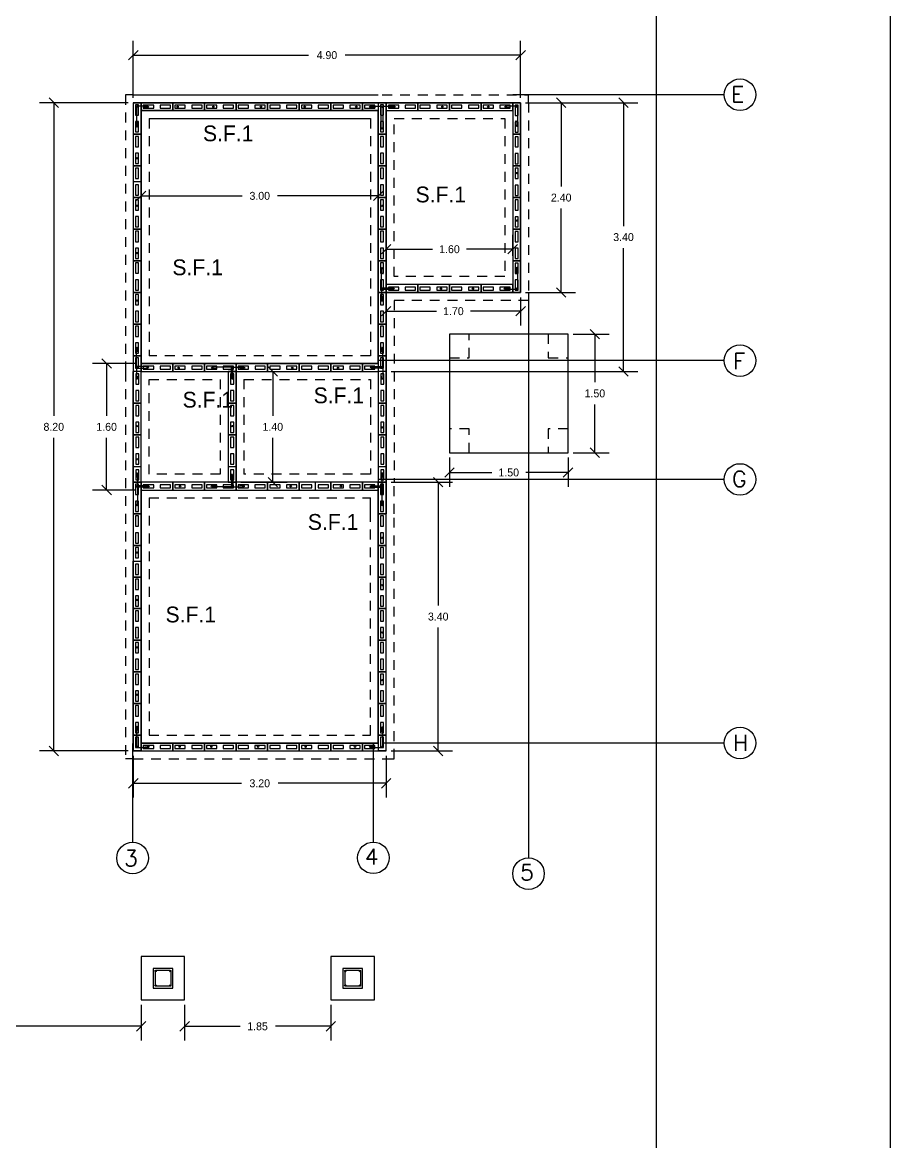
# Model space of a CAD drawing. Extents: x -52 to 126, y -84 to 6.
# Drawn here: x -40.98 to -30, y -34.92 to -20.76 of the extents above; entities that cross this region are included whole.
import ezdxf
from ezdxf.enums import TextEntityAlignment as Align

# ---------------------------------------------------------------- set-up
doc = ezdxf.new("R2010")
doc.units = 0
doc.header["$MEASUREMENT"] = 0
doc.linetypes.add('HIDDEN2', pattern=[0.1875, 0.125, -0.0625])
doc.layers.get('0').update_dxf_attribs({"linetype": 'CONTINUOUS'})
doc.layers.get('DEFPOINTS').update_dxf_attribs({"linetype": 'CONTINUOUS'})
for name, color, linetype in [('DIMENSIONES', 2, 'CONTINUOUS'), ('FLECHAS', 8, 'CONTINUOUS'), ('LADRILLO', 8, 'CONTINUOUS'), ('MARCO', 1, 'CONTINUOUS'), ('PAREDES', 7, 'CONTINUOUS'), ('REFUERZO', 3, 'CONTINUOUS'), ('TERRENO', 3, 'CONTINUOUS'), ('TEXTOS', 3, 'CONTINUOUS')]:
    doc.layers.add(name, color=color, linetype=linetype)
doc.styles.add('CITYBLUEPRINT', font='CIBT____.PFB', dxfattribs={"height": 0.2})
doc.styles.add('ROMANS', font='romans', dxfattribs={"height": 0.2})
doc.dimstyles.get("Standard").update_dxf_attribs({"dimtxt": 0.18, "dimasz": 0.18, "dimexe": 0.18, "dimexo": 0.0625, "dimgap": 0.09, "dimtad": 0, "dimtih": 1, "dimtoh": 1, "dimzin": 0, "dimtxsty": 'CITYBLUEPRINT', "dimcen": 0.09, "dimazin": 3, "dimtfac": 1, "dimtofl": 0, "dimtmove": 0, "dimatfit": 3, "dimtolj": 1, "dimtzin": 0})

# ---------------------------------------------------------------- blocks, each defined once
blk = doc.blocks.new('*D75')
at = {"color": 0, "linetype": 'BYBLOCK'}
for p, q in [((-39.642, -21.777), (-40.765, -21.777)), ((-40.525, -21.837), (-40.645, -21.717)), ((-40.585, -21.777), (-40.585, -25.737)), ((-40.585, -29.977), (-40.585, -26.017)), ((-39.642, -29.977), (-40.765, -29.977)), ((-40.525, -30.037), (-40.645, -29.917))]:
    blk.add_line(p, q, dxfattribs=at)
at = {"layer": 'DEFPOINTS', "color": 0, "linetype": 'BYBLOCK'}
for p in [(-39.579, -21.777), (-40.585, -29.977), (-39.579, -29.977)]:
    blk.add_point(p, dxfattribs=at)
at = {"color": 0, "linetype": 'BYBLOCK'}
blk.add_text('8.20', height=0.1, dxfattribs=at).set_placement((-40.585, -25.877), align=Align.MIDDLE_CENTER)
blk = doc.blocks.new('*D77')
at = {"color": 0, "linetype": 'BYBLOCK'}
for p, q in [((-39.579, -30.039), (-39.579, -30.566)), ((-36.379, -30.039), (-36.379, -30.566)), ((-39.639, -30.446), (-39.519, -30.326)), ((-39.579, -30.386), (-38.211, -30.386)), ((-36.379, -30.386), (-37.747, -30.386)), ((-36.439, -30.446), (-36.319, -30.326))]:
    blk.add_line(p, q, dxfattribs=at)
at = {"layer": 'DEFPOINTS', "color": 0, "linetype": 'BYBLOCK'}
for p in [(-39.579, -29.977), (-36.379, -29.977), (-36.379, -30.386)]:
    blk.add_point(p, dxfattribs=at)
at = {"color": 0, "linetype": 'BYBLOCK'}
blk.add_text('3.20', height=0.1, dxfattribs=at).set_placement((-37.979, -30.386), align=Align.MIDDLE_CENTER)
blk = doc.blocks.new('*D78')
at = {"color": 0, "linetype": 'BYBLOCK'}
for p, q in [((-36.317, -26.577), (-35.541, -26.577)), ((-35.661, -26.637), (-35.781, -26.517)), ((-35.721, -26.577), (-35.721, -28.137)), ((-35.721, -29.977), (-35.721, -28.417)), ((-36.317, -29.977), (-35.541, -29.977)), ((-35.661, -30.037), (-35.781, -29.917))]:
    blk.add_line(p, q, dxfattribs=at)
at = {"layer": 'DEFPOINTS', "color": 0, "linetype": 'BYBLOCK'}
for p in [(-36.379, -26.577), (-36.379, -29.977), (-35.721, -29.977)]:
    blk.add_point(p, dxfattribs=at)
at = {"color": 0, "linetype": 'BYBLOCK'}
blk.add_text('3.40', height=0.1, dxfattribs=at).set_placement((-35.721, -28.277), align=Align.MIDDLE_CENTER)
blk = doc.blocks.new('*D79')
at = {"color": 0, "linetype": 'BYBLOCK'}
for p, q in [((-34.617, -21.777), (-33.197, -21.777)), ((-33.317, -21.837), (-33.437, -21.717)), ((-33.377, -21.777), (-33.377, -23.337)), ((-33.377, -25.177), (-33.377, -23.617)), ((-36.317, -25.177), (-33.197, -25.177)), ((-33.317, -25.237), (-33.437, -25.117))]:
    blk.add_line(p, q, dxfattribs=at)
at = {"layer": 'DEFPOINTS', "color": 0, "linetype": 'BYBLOCK'}
for p in [(-34.679, -21.777), (-33.377, -21.777), (-36.379, -25.177)]:
    blk.add_point(p, dxfattribs=at)
at = {"color": 0, "linetype": 'BYBLOCK'}
blk.add_text('3.40', height=0.1, dxfattribs=at).set_placement((-33.377, -23.477), align=Align.MIDDLE_CENTER)
blk = doc.blocks.new('*D80')
at = {"color": 0, "linetype": 'BYBLOCK'}
for p, q in [((-34.617, -21.777), (-33.985, -21.777)), ((-34.105, -21.837), (-34.225, -21.717)), ((-34.165, -21.777), (-34.165, -22.837)), ((-34.165, -24.177), (-34.165, -23.117)), ((-34.617, -24.177), (-33.985, -24.177)), ((-34.105, -24.237), (-34.225, -24.117))]:
    blk.add_line(p, q, dxfattribs=at)
at = {"layer": 'DEFPOINTS', "color": 0, "linetype": 'BYBLOCK'}
for p in [(-34.679, -21.777), (-34.679, -24.177), (-34.165, -24.177)]:
    blk.add_point(p, dxfattribs=at)
at = {"color": 0, "linetype": 'BYBLOCK'}
blk.add_text('2.40', height=0.1, dxfattribs=at).set_placement((-34.165, -22.977), align=Align.MIDDLE_CENTER)
blk = doc.blocks.new('*D81')
at = {"color": 0, "linetype": 'BYBLOCK'}
for p, q in [((-36.379, -24.239), (-36.379, -24.594)), ((-34.679, -24.239), (-34.679, -24.594)), ((-36.439, -24.474), (-36.319, -24.354)), ((-36.379, -24.414), (-35.744, -24.414)), ((-34.679, -24.414), (-35.314, -24.414)), ((-34.739, -24.474), (-34.619, -24.354))]:
    blk.add_line(p, q, dxfattribs=at)
at = {"layer": 'DEFPOINTS', "color": 0, "linetype": 'BYBLOCK'}
for p in [(-36.379, -24.177), (-34.679, -24.177), (-34.679, -24.414)]:
    blk.add_point(p, dxfattribs=at)
at = {"color": 0, "linetype": 'BYBLOCK'}
blk.add_text('1.70', height=0.1, dxfattribs=at).set_placement((-35.529, -24.414), align=Align.MIDDLE_CENTER)
blk = doc.blocks.new('*D82')
at = {"color": 0, "linetype": 'BYBLOCK'}
for p, q in [((-36.379, -23.714), (-36.379, -23.45)), ((-34.779, -23.714), (-34.779, -23.45)), ((-36.439, -23.69), (-36.319, -23.57)), ((-36.379, -23.63), (-35.794, -23.63)), ((-34.779, -23.63), (-35.364, -23.63)), ((-34.839, -23.69), (-34.719, -23.57))]:
    blk.add_line(p, q, dxfattribs=at)
at = {"layer": 'DEFPOINTS', "color": 0, "linetype": 'BYBLOCK'}
for p in [(-34.779, -23.63), (-36.379, -23.777), (-34.779, -23.777)]:
    blk.add_point(p, dxfattribs=at)
at = {"color": 0, "linetype": 'BYBLOCK'}
blk.add_text('1.60', height=0.1, dxfattribs=at).set_placement((-35.579, -23.63), align=Align.MIDDLE_CENTER)
blk = doc.blocks.new('*D83')
at = {"color": 0, "linetype": 'BYBLOCK'}
for p, q in [((-39.479, -22.639), (-39.479, -23.135)), ((-36.479, -22.639), (-36.479, -23.135)), ((-39.539, -23.015), (-39.419, -22.895)), ((-36.539, -23.015), (-36.419, -22.895)), ((-39.479, -22.955), (-38.202, -22.955)), ((-36.479, -22.955), (-37.756, -22.955))]:
    blk.add_line(p, q, dxfattribs=at)
at = {"layer": 'DEFPOINTS', "color": 0, "linetype": 'BYBLOCK'}
for p in [(-39.479, -22.577), (-36.479, -22.577), (-39.479, -22.955)]:
    blk.add_point(p, dxfattribs=at)
at = {"color": 0, "linetype": 'BYBLOCK'}
blk.add_text('3.00', height=0.1, dxfattribs=at).set_placement((-37.979, -22.955), align=Align.MIDDLE_CENTER)
blk = doc.blocks.new('*D84')
at = {"color": 0, "linetype": 'BYBLOCK'}
for p, q in [((-38.217, -25.177), (-37.634, -25.177)), ((-37.754, -25.237), (-37.874, -25.117)), ((-37.814, -25.177), (-37.814, -25.737)), ((-37.814, -26.577), (-37.814, -26.017)), ((-38.217, -26.577), (-37.634, -26.577)), ((-37.754, -26.637), (-37.874, -26.517))]:
    blk.add_line(p, q, dxfattribs=at)
at = {"layer": 'DEFPOINTS', "color": 0, "linetype": 'BYBLOCK'}
for p in [(-38.279, -25.177), (-38.279, -26.577), (-37.814, -26.577)]:
    blk.add_point(p, dxfattribs=at)
at = {"color": 0, "linetype": 'BYBLOCK'}
blk.add_text('1.40', height=0.1, dxfattribs=at).set_placement((-37.814, -25.877), align=Align.MIDDLE_CENTER)
blk = doc.blocks.new('*D85')
at = {"color": 0, "linetype": 'BYBLOCK'}
for p, q in [((-39.579, -21.714), (-39.579, -20.995)), ((-34.679, -21.714), (-34.679, -20.995)), ((-39.639, -21.235), (-39.519, -21.115)), ((-39.579, -21.175), (-37.361, -21.175)), ((-34.679, -21.175), (-36.897, -21.175)), ((-34.739, -21.235), (-34.619, -21.115))]:
    blk.add_line(p, q, dxfattribs=at)
at = {"layer": 'DEFPOINTS', "color": 0, "linetype": 'BYBLOCK'}
for p in [(-34.679, -21.175), (-39.579, -21.777), (-34.679, -21.777)]:
    blk.add_point(p, dxfattribs=at)
at = {"color": 0, "linetype": 'BYBLOCK'}
blk.add_text('4.90', height=0.1, dxfattribs=at).set_placement((-37.129, -21.175), align=Align.MIDDLE_CENTER)
blk = doc.blocks.new('*D86')
at = {"color": 0, "linetype": 'BYBLOCK'}
for p, q in [((-35.579, -26.266), (-35.579, -26.634)), ((-34.079, -26.266), (-34.079, -26.634)), ((-35.639, -26.514), (-35.519, -26.394)), ((-35.579, -26.454), (-35.044, -26.454)), ((-34.079, -26.454), (-34.614, -26.454)), ((-34.139, -26.514), (-34.019, -26.394))]:
    blk.add_line(p, q, dxfattribs=at)
at = {"layer": 'DEFPOINTS', "color": 0, "linetype": 'BYBLOCK'}
for p in [(-35.579, -26.204), (-34.079, -26.204), (-34.079, -26.454)]:
    blk.add_point(p, dxfattribs=at)
at = {"color": 0, "linetype": 'BYBLOCK'}
blk.add_text('1.50', height=0.1, dxfattribs=at).set_placement((-34.829, -26.454), align=Align.MIDDLE_CENTER)
blk = doc.blocks.new('*D87')
at = {"color": 0, "linetype": 'BYBLOCK'}
for p, q in [((-34.016, -24.704), (-33.559, -24.704)), ((-33.679, -24.764), (-33.799, -24.644)), ((-33.739, -24.704), (-33.739, -25.314)), ((-33.739, -26.204), (-33.739, -25.594)), ((-33.679, -26.264), (-33.799, -26.144)), ((-34.016, -26.204), (-33.559, -26.204))]:
    blk.add_line(p, q, dxfattribs=at)
at = {"layer": 'DEFPOINTS', "color": 0, "linetype": 'BYBLOCK'}
for p in [(-34.079, -24.704), (-34.079, -26.204), (-33.739, -26.204)]:
    blk.add_point(p, dxfattribs=at)
at = {"color": 0, "linetype": 'BYBLOCK'}
blk.add_text('1.50', height=0.1, dxfattribs=at).set_placement((-33.739, -25.454), align=Align.MIDDLE_CENTER)
blk = doc.blocks.new('*D88')
at = {"color": 0, "linetype": 'BYBLOCK'}
for p, q in [((-39.856, -25.137), (-39.976, -25.017)), ((-39.542, -25.077), (-40.096, -25.077)), ((-39.916, -25.077), (-39.916, -25.737)), ((-39.916, -26.677), (-39.916, -26.017)), ((-39.542, -26.677), (-40.096, -26.677)), ((-39.856, -26.737), (-39.976, -26.617))]:
    blk.add_line(p, q, dxfattribs=at)
at = {"layer": 'DEFPOINTS', "color": 0, "linetype": 'BYBLOCK'}
for p in [(-39.479, -25.077), (-39.916, -26.677), (-39.479, -26.677)]:
    blk.add_point(p, dxfattribs=at)
at = {"color": 0, "linetype": 'BYBLOCK'}
blk.add_text('1.60', height=0.1, dxfattribs=at).set_placement((-39.916, -25.877), align=Align.MIDDLE_CENTER)
blk = doc.blocks.new('*D190')
at = {"color": 0, "linetype": 'BYBLOCK'}
for p, q in [((-43.179, -33.189), (-43.179, -33.64)), ((-39.479, -33.189), (-39.479, -33.64)), ((-43.239, -33.52), (-43.119, -33.4)), ((-39.539, -33.52), (-39.419, -33.4)), ((-43.179, -33.46), (-41.561, -33.46)), ((-39.479, -33.46), (-41.097, -33.46))]:
    blk.add_line(p, q, dxfattribs=at)
at = {"layer": 'DEFPOINTS', "color": 0, "linetype": 'BYBLOCK'}
for p in [(-43.179, -33.127), (-39.479, -33.127), (-39.479, -33.46)]:
    blk.add_point(p, dxfattribs=at)
at = {"color": 0, "linetype": 'BYBLOCK'}
blk.add_text('3.70', height=0.1, dxfattribs=at).set_placement((-41.471, -33.51))
blk = doc.blocks.new('*D191')
at = {"color": 0, "linetype": 'BYBLOCK'}
for p, q in [((-38.929, -33.189), (-38.929, -33.64)), ((-37.079, -33.189), (-37.079, -33.64)), ((-38.989, -33.52), (-38.869, -33.4)), ((-37.139, -33.52), (-37.019, -33.4)), ((-38.929, -33.46), (-38.227, -33.46)), ((-37.079, -33.46), (-37.781, -33.46))]:
    blk.add_line(p, q, dxfattribs=at)
at = {"layer": 'DEFPOINTS', "color": 0, "linetype": 'BYBLOCK'}
for p in [(-38.929, -33.127), (-37.079, -33.127), (-37.079, -33.46)]:
    blk.add_point(p, dxfattribs=at)
at = {"color": 0, "linetype": 'BYBLOCK'}
blk.add_text('1.85', height=0.1, dxfattribs=at).set_placement((-38.137, -33.51))

msp = doc.modelspace()

# ---------------------------------------------------------------- linework, layer by layer
at = {"layer": 'FLECHAS'}
for p, q in [((-32.103, -21.677), (-34.777, -21.677)), ((-34.579, -24.277), (-34.579, -30.077)), ((-32.103, -25.039), (-36.479, -25.039)), ((-32.103, -26.543), (-36.479, -26.543)), ((-32.103, -29.877), (-36.423, -29.877))]:
    msp.add_line(p, q, dxfattribs=at)
for points in [[(-39.588, -29.884), (-39.588, -31.132)], [(-36.543, -29.877), (-36.543, -30.841), (-36.543, -31.129)], [(-34.579, -30.077), (-34.579, -31.041), (-34.579, -31.329)]]:
    msp.add_lwpolyline(points, dxfattribs=at)
at = {"layer": 'LADRILLO'}
for p, q in [((-39.579, -21.777), (-36.379, -21.777)), ((-39.579, -21.777), (-39.579, -21.877)), ((-39.579, -21.777), (-39.579, -21.777)), ((-36.479, -21.777), (-36.479, -21.877)), ((-36.479, -21.777), (-36.479, -21.877)), ((-35.579, -21.777), (-36.379, -21.777)), ((-35.579, -21.777), (-35.579, -21.877)), ((-34.679, -21.777), (-34.779, -21.777)), ((-34.779, -21.877), (-34.779, -21.777)), ((-34.679, -21.877), (-34.679, -21.777)), ((-36.479, -21.877), (-39.479, -21.877)), ((-39.479, -21.877), (-39.479, -21.877)), ((-39.479, -21.877), (-39.479, -21.877)), ((-36.479, -25.077), (-36.479, -21.877)), ((-36.379, -21.877), (-35.579, -21.877)), ((-36.379, -21.877), (-36.379, -24.077)), ((-34.779, -21.877), (-34.779, -24.077)), ((-34.679, -21.877), (-34.679, -24.177)), ((-39.579, -22.777), (-39.579, -25.177)), ((-39.479, -22.777), (-39.579, -22.777)), ((-39.479, -22.777), (-39.479, -25.077)), ((-34.779, -24.077), (-36.379, -24.077)), ((-36.379, -24.177), (-36.379, -25.177)), ((-34.779, -24.177), (-36.379, -24.177)), ((-34.779, -24.177), (-34.679, -24.177)), ((-39.479, -25.177), (-39.579, -25.177)), ((-39.579, -25.977), (-39.579, -25.177)), ((-39.479, -25.077), (-36.479, -25.077)), ((-39.479, -25.177), (-38.379, -25.177)), ((-39.479, -26.577), (-39.479, -25.177)), ((-38.379, -25.177), (-38.379, -26.577)), ((-38.279, -25.177), (-36.479, -25.177)), ((-38.279, -26.577), (-38.279, -25.177)), ((-36.479, -25.077), (-36.479, -25.177)), ((-36.479, -25.077), (-36.479, -25.177)), ((-36.379, -25.177), (-36.479, -25.177)), ((-36.379, -25.177), (-36.479, -25.177)), ((-36.479, -25.177), (-36.479, -26.577)), ((-36.379, -26.377), (-36.379, -25.177)), ((-39.579, -26.377), (-39.579, -25.977)), ((-39.579, -26.377), (-39.479, -26.377)), ((-39.579, -26.677), (-39.579, -26.377)), ((-38.375, -26.377), (-38.275, -26.377)), ((-36.479, -26.377), (-36.379, -26.377)), ((-36.379, -29.977), (-36.379, -26.377)), ((-39.579, -26.577), (-39.579, -26.577)), ((-39.479, -26.577), (-39.479, -26.677)), ((-38.679, -26.577), (-38.679, -26.677)), ((-38.579, -26.577), (-38.679, -26.577)), ((-38.379, -26.577), (-38.579, -26.577)), ((-37.279, -26.577), (-38.279, -26.577)), ((-37.279, -26.577), (-37.279, -26.677)), ((-36.479, -26.577), (-36.479, -26.677)), ((-36.479, -26.677), (-36.479, -26.577)), ((-39.479, -26.677), (-39.479, -26.677)), ((-39.479, -26.677), (-39.479, -26.677)), ((-38.679, -26.677), (-37.279, -26.677)), ((-36.479, -29.877), (-36.479, -26.677)), ((-36.479, -26.677), (-36.479, -26.677)), ((-39.579, -29.977), (-39.579, -27.577)), ((-39.579, -27.577), (-39.479, -27.577)), ((-39.479, -27.577), (-39.479, -29.877)), ((-39.479, -29.977), (-39.579, -29.977)), ((-39.579, -29.977), (-36.379, -29.977)), ((-39.479, -29.877), (-36.479, -29.877)), ((-36.379, -29.977), (-36.479, -29.977)), ((-36.379, -29.977), (-36.479, -29.977))]:
    msp.add_line(p, q, dxfattribs=at)
for points in [[(-39.579, -22.177), (-39.479, -22.177), (-39.479, -21.777), (-39.579, -21.777)], [(-39.079, -21.877), (-39.079, -21.777), (-39.479, -21.777), (-39.479, -21.877)], [(-38.679, -21.877), (-38.679, -21.777), (-39.079, -21.777), (-39.079, -21.877)], [(-38.279, -21.877), (-38.279, -21.777), (-38.679, -21.777), (-38.679, -21.877)], [(-37.879, -21.877), (-37.879, -21.777), (-38.279, -21.777), (-38.279, -21.877)], [(-37.479, -21.877), (-37.479, -21.777), (-37.879, -21.777), (-37.879, -21.877)], [(-37.079, -21.877), (-37.079, -21.777), (-37.479, -21.777), (-37.479, -21.877)], [(-36.679, -21.877), (-36.679, -21.777), (-37.079, -21.777), (-37.079, -21.877)], [(-36.479, -22.177), (-36.379, -22.177), (-36.379, -21.777), (-36.479, -21.777)], [(-35.979, -21.877), (-35.979, -21.777), (-36.379, -21.777), (-36.379, -21.877)], [(-35.579, -21.877), (-35.579, -21.777), (-35.979, -21.777), (-35.979, -21.877)], [(-35.179, -21.877), (-35.179, -21.777), (-35.579, -21.777), (-35.579, -21.877)], [(-34.779, -21.877), (-34.779, -21.777), (-35.179, -21.777), (-35.179, -21.877)], [(-34.679, -21.777), (-34.779, -21.777), (-34.779, -22.177), (-34.679, -22.177)], [(-39.551, -21.804), (-39.551, -21.935), (-39.512, -21.935), (-39.512, -21.804)], [(-39.452, -21.848), (-39.321, -21.848), (-39.321, -21.809), (-39.452, -21.809)], [(-39.24, -21.848), (-39.109, -21.848), (-39.109, -21.809), (-39.24, -21.809)], [(-39.052, -21.848), (-38.921, -21.848), (-38.921, -21.809), (-39.052, -21.809)], [(-38.84, -21.848), (-38.709, -21.848), (-38.709, -21.809), (-38.84, -21.809)], [(-38.652, -21.848), (-38.521, -21.848), (-38.521, -21.809), (-38.652, -21.809)], [(-38.44, -21.848), (-38.309, -21.848), (-38.309, -21.809), (-38.44, -21.809)], [(-38.252, -21.848), (-38.121, -21.848), (-38.121, -21.809), (-38.252, -21.809)], [(-38.04, -21.848), (-37.909, -21.848), (-37.909, -21.809), (-38.04, -21.809)], [(-37.852, -21.848), (-37.721, -21.848), (-37.721, -21.809), (-37.852, -21.809)], [(-37.64, -21.848), (-37.509, -21.848), (-37.509, -21.809), (-37.64, -21.809)], [(-37.452, -21.848), (-37.321, -21.848), (-37.321, -21.809), (-37.452, -21.809)], [(-37.24, -21.848), (-37.109, -21.848), (-37.109, -21.809), (-37.24, -21.809)], [(-37.052, -21.848), (-36.921, -21.848), (-36.921, -21.809), (-37.052, -21.809)], [(-36.84, -21.848), (-36.709, -21.848), (-36.709, -21.809), (-36.84, -21.809)], [(-36.652, -21.848), (-36.521, -21.848), (-36.521, -21.809), (-36.652, -21.809)], [(-36.451, -21.804), (-36.451, -21.935), (-36.412, -21.935), (-36.412, -21.804)], [(-36.352, -21.848), (-36.221, -21.848), (-36.221, -21.809), (-36.352, -21.809)], [(-36.14, -21.848), (-36.009, -21.848), (-36.009, -21.809), (-36.14, -21.809)], [(-35.952, -21.848), (-35.821, -21.848), (-35.821, -21.809), (-35.952, -21.809)], [(-35.74, -21.848), (-35.609, -21.848), (-35.609, -21.809), (-35.74, -21.809)], [(-35.552, -21.848), (-35.421, -21.848), (-35.421, -21.809), (-35.552, -21.809)], [(-35.34, -21.848), (-35.209, -21.848), (-35.209, -21.809), (-35.34, -21.809)], [(-35.152, -21.848), (-35.021, -21.848), (-35.021, -21.809), (-35.152, -21.809)], [(-34.94, -21.848), (-34.809, -21.848), (-34.809, -21.809), (-34.94, -21.809)], [(-34.708, -21.937), (-34.708, -21.807), (-34.747, -21.807), (-34.747, -21.937)], [(-39.551, -22.016), (-39.551, -22.147), (-39.512, -22.147), (-39.512, -22.016)], [(-36.451, -22.016), (-36.451, -22.147), (-36.412, -22.147), (-36.412, -22.016)], [(-34.708, -22.149), (-34.708, -22.019), (-34.747, -22.019), (-34.747, -22.149)], [(-39.579, -22.577), (-39.479, -22.577), (-39.479, -22.177), (-39.579, -22.177)], [(-39.551, -22.204), (-39.551, -22.335), (-39.512, -22.335), (-39.512, -22.204)], [(-36.479, -22.577), (-36.379, -22.577), (-36.379, -22.177), (-36.479, -22.177)], [(-36.451, -22.204), (-36.451, -22.335), (-36.412, -22.335), (-36.412, -22.204)], [(-34.679, -22.177), (-34.779, -22.177), (-34.779, -22.577), (-34.679, -22.577)], [(-34.708, -22.337), (-34.708, -22.207), (-34.747, -22.207), (-34.747, -22.337)], [(-39.551, -22.416), (-39.551, -22.547), (-39.512, -22.547), (-39.512, -22.416)], [(-36.451, -22.416), (-36.451, -22.547), (-36.412, -22.547), (-36.412, -22.416)], [(-34.708, -22.549), (-34.708, -22.419), (-34.747, -22.419), (-34.747, -22.549)], [(-39.579, -22.977), (-39.479, -22.977), (-39.479, -22.577), (-39.579, -22.577)], [(-39.579, -22.977), (-39.479, -22.977), (-39.479, -22.577), (-39.579, -22.577)], [(-39.551, -22.604), (-39.551, -22.735), (-39.512, -22.735), (-39.512, -22.604)], [(-39.551, -22.604), (-39.551, -22.735), (-39.512, -22.735), (-39.512, -22.604)], [(-36.479, -22.977), (-36.379, -22.977), (-36.379, -22.577), (-36.479, -22.577)], [(-36.479, -22.977), (-36.379, -22.977), (-36.379, -22.577), (-36.479, -22.577)], [(-36.451, -22.604), (-36.451, -22.735), (-36.412, -22.735), (-36.412, -22.604)], [(-36.451, -22.604), (-36.451, -22.735), (-36.412, -22.735), (-36.412, -22.604)], [(-34.679, -22.577), (-34.779, -22.577), (-34.779, -22.977), (-34.679, -22.977)], [(-34.708, -22.737), (-34.708, -22.607), (-34.747, -22.607), (-34.747, -22.737)], [(-39.551, -22.816), (-39.551, -22.947), (-39.512, -22.947), (-39.512, -22.816)], [(-39.551, -22.816), (-39.551, -22.947), (-39.512, -22.947), (-39.512, -22.816)], [(-36.451, -22.816), (-36.451, -22.947), (-36.412, -22.947), (-36.412, -22.816)], [(-36.451, -22.816), (-36.451, -22.947), (-36.412, -22.947), (-36.412, -22.816)], [(-34.708, -22.949), (-34.708, -22.819), (-34.747, -22.819), (-34.747, -22.949)], [(-39.579, -23.377), (-39.479, -23.377), (-39.479, -22.977), (-39.579, -22.977)], [(-39.551, -23.004), (-39.551, -23.135), (-39.512, -23.135), (-39.512, -23.004)], [(-36.479, -23.377), (-36.379, -23.377), (-36.379, -22.977), (-36.479, -22.977)], [(-36.451, -23.004), (-36.451, -23.135), (-36.412, -23.135), (-36.412, -23.004)], [(-34.679, -22.977), (-34.779, -22.977), (-34.779, -23.377), (-34.679, -23.377)], [(-34.708, -23.137), (-34.708, -23.007), (-34.747, -23.007), (-34.747, -23.137)], [(-39.551, -23.216), (-39.551, -23.347), (-39.512, -23.347), (-39.512, -23.216)], [(-36.451, -23.216), (-36.451, -23.347), (-36.412, -23.347), (-36.412, -23.216)], [(-34.708, -23.349), (-34.708, -23.219), (-34.747, -23.219), (-34.747, -23.349)], [(-39.579, -23.777), (-39.479, -23.777), (-39.479, -23.377), (-39.579, -23.377)], [(-39.551, -23.404), (-39.551, -23.535), (-39.512, -23.535), (-39.512, -23.404)], [(-36.479, -23.777), (-36.379, -23.777), (-36.379, -23.377), (-36.479, -23.377)], [(-36.451, -23.404), (-36.451, -23.535), (-36.412, -23.535), (-36.412, -23.404)], [(-34.679, -23.377), (-34.779, -23.377), (-34.779, -23.777), (-34.679, -23.777)], [(-34.708, -23.537), (-34.708, -23.407), (-34.747, -23.407), (-34.747, -23.537)], [(-39.551, -23.616), (-39.551, -23.747), (-39.512, -23.747), (-39.512, -23.616)], [(-36.451, -23.616), (-36.451, -23.747), (-36.412, -23.747), (-36.412, -23.616)], [(-34.708, -23.749), (-34.708, -23.619), (-34.747, -23.619), (-34.747, -23.749)], [(-39.579, -24.177), (-39.479, -24.177), (-39.479, -23.777), (-39.579, -23.777)], [(-36.479, -24.177), (-36.379, -24.177), (-36.379, -23.777), (-36.479, -23.777)], [(-34.679, -23.777), (-34.779, -23.777), (-34.779, -24.177), (-34.679, -24.177)], [(-39.551, -23.804), (-39.551, -23.935), (-39.512, -23.935), (-39.512, -23.804)], [(-36.451, -23.804), (-36.451, -23.935), (-36.412, -23.935), (-36.412, -23.804)], [(-34.708, -23.937), (-34.708, -23.807), (-34.747, -23.807), (-34.747, -23.937)], [(-39.551, -24.016), (-39.551, -24.147), (-39.512, -24.147), (-39.512, -24.016)], [(-36.451, -24.016), (-36.451, -24.147), (-36.412, -24.147), (-36.412, -24.016)], [(-34.708, -24.149), (-34.708, -24.019), (-34.747, -24.019), (-34.747, -24.149)], [(-39.579, -24.577), (-39.479, -24.577), (-39.479, -24.177), (-39.579, -24.177)], [(-39.551, -24.204), (-39.551, -24.335), (-39.512, -24.335), (-39.512, -24.204)], [(-36.479, -24.577), (-36.379, -24.577), (-36.379, -24.177), (-36.479, -24.177)], [(-36.451, -24.204), (-36.451, -24.335), (-36.412, -24.335), (-36.412, -24.204)], [(-35.979, -24.177), (-35.979, -24.077), (-36.379, -24.077), (-36.379, -24.177)], [(-36.352, -24.148), (-36.221, -24.148), (-36.221, -24.109), (-36.352, -24.109)], [(-36.14, -24.148), (-36.009, -24.148), (-36.009, -24.109), (-36.14, -24.109)], [(-35.579, -24.177), (-35.579, -24.077), (-35.979, -24.077), (-35.979, -24.177)], [(-35.952, -24.148), (-35.821, -24.148), (-35.821, -24.109), (-35.952, -24.109)], [(-35.74, -24.148), (-35.609, -24.148), (-35.609, -24.109), (-35.74, -24.109)], [(-35.179, -24.177), (-35.179, -24.077), (-35.579, -24.077), (-35.579, -24.177)], [(-35.552, -24.148), (-35.421, -24.148), (-35.421, -24.109), (-35.552, -24.109)], [(-35.34, -24.148), (-35.209, -24.148), (-35.209, -24.109), (-35.34, -24.109)], [(-34.779, -24.177), (-34.779, -24.077), (-35.179, -24.077), (-35.179, -24.177)], [(-35.152, -24.148), (-35.021, -24.148), (-35.021, -24.109), (-35.152, -24.109)], [(-34.94, -24.148), (-34.809, -24.148), (-34.809, -24.109), (-34.94, -24.109)], [(-39.551, -24.416), (-39.551, -24.547), (-39.512, -24.547), (-39.512, -24.416)], [(-36.451, -24.416), (-36.451, -24.547), (-36.412, -24.547), (-36.412, -24.416)], [(-39.579, -24.977), (-39.479, -24.977), (-39.479, -24.577), (-39.579, -24.577)], [(-39.551, -24.604), (-39.551, -24.735), (-39.512, -24.735), (-39.512, -24.604)], [(-36.479, -24.977), (-36.379, -24.977), (-36.379, -24.577), (-36.479, -24.577)], [(-36.451, -24.604), (-36.451, -24.735), (-36.412, -24.735), (-36.412, -24.604)], [(-39.551, -24.816), (-39.551, -24.947), (-39.512, -24.947), (-39.512, -24.816)], [(-36.451, -24.816), (-36.451, -24.947), (-36.412, -24.947), (-36.412, -24.816)], [(-39.551, -25.004), (-39.551, -25.135), (-39.512, -25.135), (-39.512, -25.004)], [(-36.451, -25.004), (-36.451, -25.135), (-36.412, -25.135), (-36.412, -25.004)], [(-39.479, -25.177), (-39.579, -25.177), (-39.579, -25.577), (-39.479, -25.577)], [(-39.079, -25.177), (-39.079, -25.077), (-39.479, -25.077), (-39.479, -25.177)], [(-39.452, -25.148), (-39.321, -25.148), (-39.321, -25.109), (-39.452, -25.109)], [(-39.24, -25.148), (-39.109, -25.148), (-39.109, -25.109), (-39.24, -25.109)], [(-38.679, -25.177), (-38.679, -25.077), (-39.079, -25.077), (-39.079, -25.177)], [(-39.052, -25.148), (-38.921, -25.148), (-38.921, -25.109), (-39.052, -25.109)], [(-38.84, -25.148), (-38.709, -25.148), (-38.709, -25.109), (-38.84, -25.109)], [(-38.279, -25.177), (-38.279, -25.077), (-38.679, -25.077), (-38.679, -25.177)], [(-38.652, -25.148), (-38.521, -25.148), (-38.521, -25.109), (-38.652, -25.109)], [(-38.44, -25.148), (-38.309, -25.148), (-38.309, -25.109), (-38.44, -25.109)], [(-38.279, -25.177), (-38.379, -25.177), (-38.379, -25.577), (-38.279, -25.577)], [(-37.879, -25.177), (-37.879, -25.077), (-38.279, -25.077), (-38.279, -25.177)], [(-38.252, -25.148), (-38.121, -25.148), (-38.121, -25.109), (-38.252, -25.109)], [(-38.039, -25.148), (-37.909, -25.148), (-37.909, -25.109), (-38.039, -25.109)], [(-37.479, -25.177), (-37.479, -25.077), (-37.879, -25.077), (-37.879, -25.177)], [(-37.852, -25.148), (-37.721, -25.148), (-37.721, -25.109), (-37.852, -25.109)], [(-37.64, -25.148), (-37.509, -25.148), (-37.509, -25.109), (-37.64, -25.109)], [(-37.079, -25.177), (-37.079, -25.077), (-37.479, -25.077), (-37.479, -25.177)], [(-37.452, -25.148), (-37.321, -25.148), (-37.321, -25.109), (-37.452, -25.109)], [(-37.24, -25.148), (-37.109, -25.148), (-37.109, -25.109), (-37.24, -25.109)], [(-36.679, -25.177), (-36.679, -25.077), (-37.079, -25.077), (-37.079, -25.177)], [(-37.052, -25.148), (-36.921, -25.148), (-36.921, -25.109), (-37.052, -25.109)], [(-36.84, -25.148), (-36.709, -25.148), (-36.709, -25.109), (-36.84, -25.109)], [(-36.652, -25.148), (-36.521, -25.148), (-36.521, -25.109), (-36.652, -25.109)], [(-36.379, -25.177), (-36.479, -25.177), (-36.479, -25.577), (-36.379, -25.577)], [(-39.508, -25.337), (-39.508, -25.207), (-39.547, -25.207), (-39.547, -25.337)], [(-38.308, -25.337), (-38.308, -25.207), (-38.347, -25.207), (-38.347, -25.337)], [(-36.408, -25.337), (-36.408, -25.207), (-36.447, -25.207), (-36.447, -25.337)], [(-39.508, -25.549), (-39.508, -25.419), (-39.547, -25.419), (-39.547, -25.549)], [(-38.308, -25.549), (-38.308, -25.419), (-38.347, -25.419), (-38.347, -25.549)], [(-36.408, -25.549), (-36.408, -25.419), (-36.447, -25.419), (-36.447, -25.549)], [(-39.479, -25.577), (-39.579, -25.577), (-39.579, -25.977), (-39.479, -25.977)], [(-39.508, -25.737), (-39.508, -25.607), (-39.547, -25.607), (-39.547, -25.737)], [(-38.279, -25.577), (-38.379, -25.577), (-38.379, -25.977), (-38.279, -25.977)], [(-38.308, -25.737), (-38.308, -25.607), (-38.347, -25.607), (-38.347, -25.737)], [(-36.379, -25.577), (-36.479, -25.577), (-36.479, -25.977), (-36.379, -25.977)], [(-36.408, -25.737), (-36.408, -25.607), (-36.447, -25.607), (-36.447, -25.737)], [(-39.508, -25.949), (-39.508, -25.819), (-39.547, -25.819), (-39.547, -25.949)], [(-38.308, -25.949), (-38.308, -25.819), (-38.347, -25.819), (-38.347, -25.949)], [(-36.408, -25.949), (-36.408, -25.819), (-36.447, -25.819), (-36.447, -25.949)], [(-39.479, -25.977), (-39.579, -25.977), (-39.579, -26.377), (-39.479, -26.377)], [(-39.508, -26.137), (-39.508, -26.007), (-39.547, -26.007), (-39.547, -26.137)], [(-38.279, -25.977), (-38.379, -25.977), (-38.379, -26.377), (-38.279, -26.377)], [(-38.308, -26.137), (-38.308, -26.007), (-38.347, -26.007), (-38.347, -26.137)], [(-36.379, -25.977), (-36.479, -25.977), (-36.479, -26.377), (-36.379, -26.377)], [(-36.408, -26.137), (-36.408, -26.007), (-36.447, -26.007), (-36.447, -26.137)], [(-39.508, -26.349), (-39.508, -26.219), (-39.547, -26.219), (-39.547, -26.349)], [(-38.308, -26.349), (-38.308, -26.219), (-38.347, -26.219), (-38.347, -26.349)], [(-36.408, -26.349), (-36.408, -26.219), (-36.447, -26.219), (-36.447, -26.349)], [(-39.508, -26.549), (-39.508, -26.419), (-39.547, -26.419), (-39.547, -26.549)], [(-38.308, -26.549), (-38.308, -26.419), (-38.347, -26.419), (-38.347, -26.549)], [(-36.408, -26.549), (-36.408, -26.419), (-36.447, -26.419), (-36.447, -26.549)], [(-39.579, -26.977), (-39.479, -26.977), (-39.479, -26.577), (-39.579, -26.577)], [(-39.551, -26.604), (-39.551, -26.735), (-39.512, -26.735), (-39.512, -26.604)], [(-39.079, -26.677), (-39.079, -26.577), (-39.479, -26.577), (-39.479, -26.677)], [(-39.452, -26.648), (-39.321, -26.648), (-39.321, -26.609), (-39.452, -26.609)], [(-39.24, -26.648), (-39.109, -26.648), (-39.109, -26.609), (-39.24, -26.609)], [(-38.679, -26.677), (-38.679, -26.577), (-39.079, -26.577), (-39.079, -26.677)], [(-39.052, -26.648), (-38.921, -26.648), (-38.921, -26.609), (-39.052, -26.609)], [(-38.84, -26.648), (-38.709, -26.648), (-38.709, -26.609), (-38.84, -26.609)], [(-38.279, -26.677), (-38.279, -26.577), (-38.679, -26.577), (-38.679, -26.677)], [(-38.652, -26.648), (-38.521, -26.648), (-38.521, -26.609), (-38.652, -26.609)], [(-38.44, -26.648), (-38.309, -26.648), (-38.309, -26.609), (-38.44, -26.609)], [(-37.879, -26.677), (-37.879, -26.577), (-38.279, -26.577), (-38.279, -26.677)], [(-38.252, -26.648), (-38.121, -26.648), (-38.121, -26.609), (-38.252, -26.609)], [(-38.04, -26.648), (-37.909, -26.648), (-37.909, -26.609), (-38.04, -26.609)], [(-37.479, -26.677), (-37.479, -26.577), (-37.879, -26.577), (-37.879, -26.677)], [(-37.852, -26.648), (-37.721, -26.648), (-37.721, -26.609), (-37.852, -26.609)], [(-37.64, -26.648), (-37.509, -26.648), (-37.509, -26.609), (-37.64, -26.609)], [(-37.079, -26.677), (-37.079, -26.577), (-37.479, -26.577), (-37.479, -26.677)], [(-37.452, -26.648), (-37.321, -26.648), (-37.321, -26.609), (-37.452, -26.609)], [(-37.24, -26.648), (-37.109, -26.648), (-37.109, -26.609), (-37.24, -26.609)], [(-36.679, -26.677), (-36.679, -26.577), (-37.079, -26.577), (-37.079, -26.677)], [(-37.052, -26.648), (-36.921, -26.648), (-36.921, -26.609), (-37.052, -26.609)], [(-36.84, -26.648), (-36.709, -26.648), (-36.709, -26.609), (-36.84, -26.609)], [(-36.652, -26.648), (-36.521, -26.648), (-36.521, -26.609), (-36.652, -26.609)], [(-36.479, -26.977), (-36.379, -26.977), (-36.379, -26.577), (-36.479, -26.577)], [(-36.451, -26.604), (-36.451, -26.735), (-36.412, -26.735), (-36.412, -26.604)], [(-39.551, -26.816), (-39.551, -26.947), (-39.512, -26.947), (-39.512, -26.816)], [(-36.451, -26.816), (-36.451, -26.947), (-36.412, -26.947), (-36.412, -26.816)], [(-39.579, -27.377), (-39.479, -27.377), (-39.479, -26.977), (-39.579, -26.977)], [(-39.551, -27.004), (-39.551, -27.135), (-39.512, -27.135), (-39.512, -27.004)], [(-36.479, -27.377), (-36.379, -27.377), (-36.379, -26.977), (-36.479, -26.977)], [(-36.451, -27.004), (-36.451, -27.135), (-36.412, -27.135), (-36.412, -27.004)], [(-39.551, -27.216), (-39.551, -27.347), (-39.512, -27.347), (-39.512, -27.216)], [(-36.451, -27.216), (-36.451, -27.347), (-36.412, -27.347), (-36.412, -27.216)], [(-39.579, -27.777), (-39.479, -27.777), (-39.479, -27.377), (-39.579, -27.377)], [(-39.579, -27.777), (-39.479, -27.777), (-39.479, -27.377), (-39.579, -27.377)], [(-39.551, -27.404), (-39.551, -27.535), (-39.512, -27.535), (-39.512, -27.404)], [(-39.551, -27.404), (-39.551, -27.535), (-39.512, -27.535), (-39.512, -27.404)], [(-36.479, -27.777), (-36.379, -27.777), (-36.379, -27.377), (-36.479, -27.377)], [(-36.479, -27.777), (-36.379, -27.777), (-36.379, -27.377), (-36.479, -27.377)], [(-36.451, -27.404), (-36.451, -27.535), (-36.412, -27.535), (-36.412, -27.404)], [(-36.451, -27.404), (-36.451, -27.535), (-36.412, -27.535), (-36.412, -27.404)], [(-39.551, -27.616), (-39.551, -27.747), (-39.512, -27.747), (-39.512, -27.616)], [(-39.551, -27.616), (-39.551, -27.747), (-39.512, -27.747), (-39.512, -27.616)], [(-36.451, -27.616), (-36.451, -27.747), (-36.412, -27.747), (-36.412, -27.616)], [(-36.451, -27.616), (-36.451, -27.747), (-36.412, -27.747), (-36.412, -27.616)], [(-39.579, -28.177), (-39.479, -28.177), (-39.479, -27.777), (-39.579, -27.777)], [(-39.551, -27.804), (-39.551, -27.935), (-39.512, -27.935), (-39.512, -27.804)], [(-36.479, -28.177), (-36.379, -28.177), (-36.379, -27.777), (-36.479, -27.777)], [(-36.451, -27.804), (-36.451, -27.935), (-36.412, -27.935), (-36.412, -27.804)], [(-39.551, -28.016), (-39.551, -28.147), (-39.512, -28.147), (-39.512, -28.016)], [(-36.451, -28.016), (-36.451, -28.147), (-36.412, -28.147), (-36.412, -28.016)], [(-39.579, -28.577), (-39.479, -28.577), (-39.479, -28.177), (-39.579, -28.177)], [(-39.551, -28.204), (-39.551, -28.335), (-39.512, -28.335), (-39.512, -28.204)], [(-36.479, -28.577), (-36.379, -28.577), (-36.379, -28.177), (-36.479, -28.177)], [(-36.451, -28.204), (-36.451, -28.335), (-36.412, -28.335), (-36.412, -28.204)], [(-39.551, -28.416), (-39.551, -28.547), (-39.512, -28.547), (-39.512, -28.416)], [(-36.451, -28.416), (-36.451, -28.547), (-36.412, -28.547), (-36.412, -28.416)], [(-39.579, -28.977), (-39.479, -28.977), (-39.479, -28.577), (-39.579, -28.577)], [(-36.479, -28.977), (-36.379, -28.977), (-36.379, -28.577), (-36.479, -28.577)], [(-39.551, -28.604), (-39.551, -28.735), (-39.512, -28.735), (-39.512, -28.604)], [(-36.451, -28.604), (-36.451, -28.735), (-36.412, -28.735), (-36.412, -28.604)], [(-39.551, -28.816), (-39.551, -28.947), (-39.512, -28.947), (-39.512, -28.816)], [(-36.451, -28.816), (-36.451, -28.947), (-36.412, -28.947), (-36.412, -28.816)], [(-39.579, -29.377), (-39.479, -29.377), (-39.479, -28.977), (-39.579, -28.977)], [(-39.551, -29.004), (-39.551, -29.135), (-39.512, -29.135), (-39.512, -29.004)], [(-36.479, -29.377), (-36.379, -29.377), (-36.379, -28.977), (-36.479, -28.977)], [(-36.451, -29.004), (-36.451, -29.135), (-36.412, -29.135), (-36.412, -29.004)], [(-39.551, -29.216), (-39.551, -29.347), (-39.512, -29.347), (-39.512, -29.216)], [(-36.451, -29.216), (-36.451, -29.347), (-36.412, -29.347), (-36.412, -29.216)], [(-39.579, -29.777), (-39.479, -29.777), (-39.479, -29.377), (-39.579, -29.377)], [(-39.551, -29.404), (-39.551, -29.535), (-39.512, -29.535), (-39.512, -29.404)], [(-36.479, -29.777), (-36.379, -29.777), (-36.379, -29.377), (-36.479, -29.377)], [(-36.451, -29.404), (-36.451, -29.535), (-36.412, -29.535), (-36.412, -29.404)], [(-39.551, -29.616), (-39.551, -29.747), (-39.512, -29.747), (-39.512, -29.616)], [(-36.451, -29.616), (-36.451, -29.747), (-36.412, -29.747), (-36.412, -29.616)], [(-39.551, -29.804), (-39.551, -29.935), (-39.512, -29.935), (-39.512, -29.804)], [(-36.451, -29.804), (-36.451, -29.935), (-36.412, -29.935), (-36.412, -29.804)], [(-39.079, -29.977), (-39.079, -29.877), (-39.479, -29.877), (-39.479, -29.977)], [(-39.452, -29.948), (-39.321, -29.948), (-39.321, -29.909), (-39.452, -29.909)], [(-39.24, -29.948), (-39.109, -29.948), (-39.109, -29.909), (-39.24, -29.909)], [(-38.679, -29.977), (-38.679, -29.877), (-39.079, -29.877), (-39.079, -29.977)], [(-39.052, -29.948), (-38.921, -29.948), (-38.921, -29.909), (-39.052, -29.909)], [(-38.84, -29.948), (-38.709, -29.948), (-38.709, -29.909), (-38.84, -29.909)], [(-38.279, -29.977), (-38.279, -29.877), (-38.679, -29.877), (-38.679, -29.977)], [(-38.652, -29.948), (-38.521, -29.948), (-38.521, -29.909), (-38.652, -29.909)], [(-38.44, -29.948), (-38.309, -29.948), (-38.309, -29.909), (-38.44, -29.909)], [(-37.879, -29.977), (-37.879, -29.877), (-38.279, -29.877), (-38.279, -29.977)], [(-38.252, -29.948), (-38.121, -29.948), (-38.121, -29.909), (-38.252, -29.909)], [(-38.04, -29.948), (-37.909, -29.948), (-37.909, -29.909), (-38.04, -29.909)], [(-37.479, -29.977), (-37.479, -29.877), (-37.879, -29.877), (-37.879, -29.977)], [(-37.852, -29.948), (-37.721, -29.948), (-37.721, -29.909), (-37.852, -29.909)], [(-37.64, -29.948), (-37.509, -29.948), (-37.509, -29.909), (-37.64, -29.909)], [(-37.079, -29.977), (-37.079, -29.877), (-37.479, -29.877), (-37.479, -29.977)], [(-37.452, -29.948), (-37.321, -29.948), (-37.321, -29.909), (-37.452, -29.909)], [(-37.24, -29.948), (-37.109, -29.948), (-37.109, -29.909), (-37.24, -29.909)], [(-36.679, -29.977), (-36.679, -29.877), (-37.079, -29.877), (-37.079, -29.977)], [(-37.052, -29.948), (-36.921, -29.948), (-36.921, -29.909), (-37.052, -29.909)], [(-36.84, -29.948), (-36.709, -29.948), (-36.709, -29.909), (-36.84, -29.909)], [(-36.652, -29.948), (-36.521, -29.948), (-36.521, -29.909), (-36.652, -29.909)]]:
    msp.add_lwpolyline(points, close=True, dxfattribs=at)
for points in [[(-36.479, -21.777), (-36.679, -21.777), (-36.679, -21.877), (-36.479, -21.877)], [(-39.479, -25.177), (-39.479, -24.977), (-39.579, -24.977), (-39.579, -25.177)], [(-36.379, -25.177), (-36.379, -24.977), (-36.479, -24.977), (-36.479, -25.177)], [(-36.479, -25.077), (-36.679, -25.077), (-36.679, -25.177), (-36.479, -25.177)], [(-39.579, -26.377), (-39.579, -26.577), (-39.479, -26.577), (-39.479, -26.377)], [(-38.379, -26.377), (-38.379, -26.577), (-38.279, -26.577), (-38.279, -26.377)], [(-36.479, -26.377), (-36.479, -26.577), (-36.379, -26.577), (-36.379, -26.377)], [(-36.479, -26.577), (-36.679, -26.577), (-36.679, -26.677), (-36.479, -26.677)], [(-39.479, -29.977), (-39.479, -29.777), (-39.579, -29.777), (-39.579, -29.977)], [(-36.379, -29.977), (-36.379, -29.777), (-36.479, -29.777), (-36.479, -29.977)], [(-36.479, -29.877), (-36.679, -29.877), (-36.679, -29.977), (-36.479, -29.977)]]:
    msp.add_lwpolyline(points, dxfattribs=at)
at = {"layer": 'MARCO'}
msp.add_lwpolyline([(-51.658, -7.211), (-51.658, -47.53), (-29.998, -47.53), (-29.998, -7.211)], close=True, dxfattribs=at)
for centre in [(-31.903, -21.677), (-31.903, -25.039), (-31.903, -26.543), (-31.903, -29.877), (-39.588, -31.332), (-36.543, -31.329), (-34.579, -31.529)]:
    msp.add_circle(centre, 0.2, dxfattribs=at)
at = {"layer": 'PAREDES', "linetype": 'HIDDEN2'}
for p, q in [((-39.679, -21.677), (-39.679, -25.177)), ((-39.579, -21.677), (-34.579, -21.677)), ((-34.579, -21.777), (-34.579, -24.177)), ((-39.379, -21.977), (-39.379, -24.977)), ((-39.379, -21.977), (-36.579, -21.977)), ((-36.579, -21.977), (-36.579, -24.977)), ((-36.279, -23.977), (-36.279, -21.977)), ((-36.279, -21.977), (-34.879, -21.977)), ((-34.879, -21.977), (-34.879, -23.977)), ((-34.879, -23.977), (-36.279, -23.977)), ((-36.279, -24.277), (-36.279, -25.177)), ((-34.579, -24.277), (-36.279, -24.277)), ((-36.579, -24.977), (-39.379, -24.977)), ((-39.679, -25.177), (-39.679, -26.977)), ((-36.279, -25.177), (-36.279, -26.577)), ((-39.379, -25.277), (-38.479, -25.277)), ((-39.379, -26.477), (-39.379, -25.277)), ((-38.479, -25.277), (-38.479, -26.477)), ((-38.179, -25.277), (-38.179, -26.477)), ((-38.179, -25.277), (-36.579, -25.277)), ((-36.579, -25.277), (-36.579, -26.477)), ((-38.479, -26.477), (-39.379, -26.477)), ((-36.579, -26.477), (-38.179, -26.477)), ((-36.279, -26.977), (-36.279, -26.577)), ((-39.379, -26.777), (-39.379, -29.777)), ((-39.379, -26.777), (-36.579, -26.777)), ((-39.679, -26.977), (-39.679, -30.077)), ((-36.579, -29.777), (-36.579, -26.977)), ((-36.279, -30.077), (-36.279, -26.977)), ((-39.379, -29.777), (-36.579, -29.777)), ((-39.579, -30.077), (-36.379, -30.077))]:
    msp.add_line(p, q, dxfattribs=at)
at = {"layer": 'PAREDES'}
for p, q in [((-39.579, -21.677), (-39.679, -21.677)), ((-39.579, -21.777), (-34.679, -21.777)), ((-39.579, -21.777), (-39.579, -25.177)), ((-39.579, -21.777), (-34.679, -21.777)), ((-39.579, -21.777), (-34.679, -21.777)), ((-39.579, -21.777), (-34.679, -21.777)), ((-39.479, -21.677), (-36.479, -21.677)), ((-39.479, -21.777), (-36.479, -21.777)), ((-34.679, -21.777), (-34.679, -24.177)), ((-34.579, -21.777), (-34.579, -21.677)), ((-39.479, -21.877), (-36.479, -21.877)), ((-39.479, -21.877), (-39.479, -24.977)), ((-39.479, -21.877), (-39.479, -25.077)), ((-39.479, -21.877), (-36.479, -21.877)), ((-39.479, -21.877), (-36.479, -21.877)), ((-36.479, -21.877), (-36.479, -25.077)), ((-36.379, -21.877), (-34.779, -21.877)), ((-36.379, -24.077), (-36.379, -21.877)), ((-36.379, -21.877), (-34.779, -21.877)), ((-36.379, -21.877), (-34.779, -21.877)), ((-34.779, -21.877), (-34.779, -24.077)), ((-39.379, -21.977), (-36.579, -21.977)), ((-34.779, -24.077), (-36.379, -24.077)), ((-34.679, -24.177), (-36.379, -24.177)), ((-36.379, -24.177), (-36.379, -25.177)), ((-34.579, -24.177), (-34.579, -24.277)), ((-39.479, -25.077), (-39.479, -24.977)), ((-39.579, -25.177), (-39.579, -26.977)), ((-36.479, -25.077), (-39.479, -25.077)), ((-39.479, -25.177), (-38.379, -25.177)), ((-39.479, -26.577), (-39.479, -25.177)), ((-38.379, -25.177), (-38.379, -26.577)), ((-38.279, -25.177), (-36.479, -25.177)), ((-38.279, -25.177), (-38.279, -26.577)), ((-36.479, -25.177), (-36.479, -26.577)), ((-36.379, -25.177), (-36.379, -26.577)), ((-38.379, -26.577), (-39.479, -26.577)), ((-36.479, -26.577), (-38.279, -26.577)), ((-36.379, -26.577), (-36.379, -26.977)), ((-39.479, -26.677), (-36.479, -26.677)), ((-39.479, -26.677), (-39.479, -26.977)), ((-36.479, -26.677), (-36.479, -26.977)), ((-36.579, -26.977), (-36.579, -26.777)), ((-39.579, -26.977), (-39.579, -29.977)), ((-39.479, -26.977), (-39.479, -29.877)), ((-36.479, -29.877), (-36.479, -26.977)), ((-36.379, -29.977), (-36.379, -26.977)), ((-39.579, -29.977), (-36.379, -29.977)), ((-39.479, -29.877), (-36.479, -29.877)), ((-39.579, -30.077), (-39.679, -30.077)), ((-36.379, -30.077), (-36.279, -30.077))]:
    msp.add_line(p, q, dxfattribs=at)
for points in [[(-35.579, -26.204), (-34.079, -26.204), (-34.079, -24.704), (-35.579, -24.704)], [(-39.479, -33.127), (-38.929, -33.127), (-38.929, -32.577), (-39.479, -32.577)], [(-37.079, -33.127), (-36.529, -33.127), (-36.529, -32.577), (-37.079, -32.577)], [(-39.329, -32.977), (-39.079, -32.977), (-39.079, -32.727), (-39.329, -32.727)], [(-36.929, -32.977), (-36.679, -32.977), (-36.679, -32.727), (-36.929, -32.727)]]:
    msp.add_lwpolyline(points, close=True, dxfattribs=at)
at = {"layer": 'PAREDES', "linetype": 'HIDDEN2'}
for points in [[(-35.579, -25.004), (-35.329, -25.004), (-35.329, -24.704), (-35.579, -24.704)], [(-34.329, -25.004), (-34.079, -25.004), (-34.079, -24.704), (-34.329, -24.704)], [(-35.579, -26.204), (-35.329, -26.204), (-35.329, -25.904), (-35.579, -25.904)], [(-34.329, -26.204), (-34.079, -26.204), (-34.079, -25.904), (-34.329, -25.904)]]:
    msp.add_lwpolyline(points, close=True, dxfattribs=at)
at = {"layer": 'REFUERZO'}
for p, q in [((-39.54, -21.83), (-39.54, -22.073)), ((-39.392, -21.821), (-39.533, -21.821)), ((-39.395, -21.838), (-39.442, -21.838)), ((-36.587, -21.837), (-36.513, -21.837)), ((-36.58, -21.82), (-36.275, -21.82)), ((-36.441, -22.102), (-36.441, -21.828)), ((-36.423, -21.827), (-36.423, -22.102)), ((-36.279, -21.837), (-36.34, -21.837)), ((-34.872, -21.837), (-34.822, -21.837)), ((-34.728, -21.822), (-34.869, -21.822)), ((-34.719, -21.828), (-34.719, -22.068)), ((-39.522, -22.077), (-39.522, -22.023)), ((-34.735, -22.067), (-34.735, -22.001)), ((-36.44, -24.128), (-36.44, -23.87)), ((-36.421, -23.872), (-36.421, -23.945)), ((-34.735, -23.868), (-34.735, -23.932)), ((-34.719, -23.868), (-34.719, -24.13)), ((-36.44, -24.128), (-36.44, -24.28)), ((-36.289, -24.121), (-36.432, -24.121)), ((-36.288, -24.138), (-36.432, -24.138)), ((-34.727, -24.138), (-34.88, -24.138)), ((-34.875, -24.121), (-34.825, -24.121)), ((-36.423, -24.277), (-36.423, -24.224)), ((-39.54, -25.124), (-39.54, -24.881)), ((-39.524, -24.879), (-39.524, -24.928)), ((-36.438, -24.879), (-36.438, -24.928)), ((-36.422, -25.124), (-36.422, -24.881)), ((-39.54, -25.124), (-39.54, -25.266)), ((-39.532, -25.133), (-39.394, -25.133)), ((-39.394, -25.114), (-39.531, -25.114)), ((-38.582, -25.14), (-38.536, -25.14)), ((-38.333, -25.123), (-38.581, -25.123)), ((-38.337, -25.266), (-38.337, -25.13)), ((-38.333, -25.123), (-38.181, -25.123)), ((-38.32, -25.266), (-38.32, -25.131)), ((-38.176, -25.138), (-38.236, -25.138)), ((-36.567, -25.114), (-36.431, -25.114)), ((-36.43, -25.133), (-36.567, -25.133)), ((-36.422, -25.124), (-36.422, -25.266)), ((-39.523, -25.267), (-39.523, -25.236)), ((-36.439, -25.267), (-36.439, -25.236)), ((-39.541, -26.467), (-39.541, -26.517)), ((-39.524, -26.464), (-39.524, -26.866)), ((-36.435, -26.464), (-36.435, -26.866)), ((-36.418, -26.467), (-36.418, -26.517)), ((-38.338, -26.481), (-38.338, -26.628)), ((-38.321, -26.481), (-38.321, -26.631)), ((-39.388, -26.623), (-39.532, -26.623)), ((-39.389, -26.641), (-39.531, -26.641)), ((-38.587, -26.62), (-38.534, -26.62)), ((-38.33, -26.637), (-38.586, -26.637)), ((-38.33, -26.637), (-38.183, -26.637)), ((-38.186, -26.62), (-38.235, -26.62)), ((-36.571, -26.623), (-36.426, -26.623)), ((-36.57, -26.641), (-36.428, -26.641)), ((-39.541, -26.866), (-39.541, -26.826)), ((-36.418, -26.866), (-36.418, -26.826)), ((-39.54, -29.673), (-39.54, -29.923)), ((-39.523, -29.673), (-39.523, -29.717)), ((-36.435, -29.681), (-36.435, -29.736)), ((-36.421, -29.925), (-36.421, -29.68)), ((-39.531, -29.932), (-39.386, -29.932)), ((-39.387, -29.915), (-39.438, -29.915)), ((-36.582, -29.915), (-36.54, -29.915)), ((-36.582, -29.932), (-36.428, -29.932)), ((-39.304, -32.764), (-39.304, -32.94)), ((-39.116, -32.752), (-39.292, -32.752)), ((-39.104, -32.763), (-39.104, -32.94)), ((-36.904, -32.764), (-36.904, -32.94)), ((-36.716, -32.752), (-36.892, -32.752)), ((-36.704, -32.763), (-36.704, -32.94)), ((-39.117, -32.952), (-39.292, -32.952)), ((-36.717, -32.952), (-36.892, -32.952))]:
    msp.add_line(p, q, dxfattribs=at)
for centre in [(-39.532, -21.829), (-39.395, -21.829), (-39.019, -21.829), (-38.565, -21.829), (-37.965, -21.829), (-37.411, -21.829), (-36.758, -21.829), (-36.582, -21.829), (-36.433, -21.829), (-36.278, -21.829), (-35.668, -21.829), (-35.087, -21.829), (-34.87, -21.829), (-34.728, -21.829), (-39.532, -22.077), (-34.727, -22.068), (-36.433, -22.103), (-39.532, -22.48), (-34.727, -22.668), (-39.532, -23.08), (-36.429, -23.08), (-34.727, -23.268), (-39.532, -23.68), (-36.431, -23.871), (-34.727, -23.868), (-36.432, -24.129), (-36.287, -24.129), (-35.687, -24.129), (-35.283, -24.129), (-34.878, -24.129), (-34.727, -24.129), (-39.532, -24.28), (-36.431, -24.28), (-39.532, -24.88), (-36.43, -24.88), (-36.429, -24.88), (-39.532, -25.124), (-39.395, -25.124), (-39.006, -25.131), (-38.58, -25.131), (-38.329, -25.131), (-38.178, -25.131), (-37.568, -25.131), (-36.987, -25.131), (-36.567, -25.124), (-36.43, -25.124), (-39.532, -25.267), (-38.327, -25.266), (-36.43, -25.267), (-39.532, -25.867), (-38.327, -25.867), (-36.429, -25.885), (-39.532, -26.287), (-39.532, -26.467), (-38.33, -26.483), (-36.427, -26.467), (-39.532, -26.632), (-39.388, -26.632), (-38.986, -26.629), (-38.585, -26.629), (-38.33, -26.629), (-38.183, -26.629), (-37.588, -26.629), (-36.952, -26.629), (-36.571, -26.632), (-36.427, -26.632), (-39.532, -26.867), (-36.427, -26.867), (-36.429, -27.28), (-39.532, -27.467), (-36.429, -27.88), (-39.532, -28.067), (-36.429, -28.48), (-39.532, -28.667), (-36.429, -29.08), (-39.532, -29.267), (-39.532, -29.673), (-36.429, -29.68), (-39.532, -29.924), (-39.387, -29.924), (-38.994, -29.924), (-38.591, -29.924), (-38, -29.924), (-37.4, -29.924), (-36.774, -29.924), (-36.582, -29.924), (-36.429, -29.924), (-39.296, -32.76), (-39.112, -32.76), (-36.896, -32.76), (-36.712, -32.76), (-39.296, -32.944), (-39.112, -32.944), (-36.896, -32.944), (-36.712, -32.944)]:
    msp.add_circle(centre, 0.00887, dxfattribs=at)
at = {"layer": 'TERRENO'}
msp.add_lwpolyline([(-32.959, -42.583), (-32.959, -11.883), (-48.159, -11.883), (-48.159, -42.583)], close=True, dxfattribs=at)

# ---------------------------------------------------------------- texts
at = {"layer": 'MARCO', "style": 'ROMANS'}
for s, p in [('E', (-32.014, -21.772)), ('F', (-31.99, -25.146)), ('G', (-32.002, -26.636)), ('H', (-31.99, -29.974)), ('3', (-39.694, -31.434)), ('4', (-36.648, -31.413)), ('5', (-34.684, -31.613))]:
    msp.add_text(s, height=0.2, dxfattribs=at).set_placement(p)
at = {"layer": 'TEXTOS', "style": 'CITYBLUEPRINT'}
for p in [(-38.697, -22.265), (-36.008, -23.038), (-39.084, -23.959), (-38.955, -25.634), (-37.297, -25.579), (-37.371, -27.18), (-39.171, -28.351)]:
    msp.add_text('S.F.1', height=0.2, dxfattribs=at).set_placement(p)

# ---------------------------------------------------------------- dimensions: what is measured, and where the dimension line sits
at = {"layer": 'DIMENSIONES'}
for base, p1, p2, picture, middle in [((-34.679, -21.175), (-39.579, -21.777), (-34.679, -21.777), '*D85', (-37.129, -21.175)), ((-39.479, -22.955), (-36.479, -22.577), (-39.479, -22.577), '*D83', (-37.979, -22.955)), ((-34.779, -23.63), (-36.379, -23.777), (-34.779, -23.777), '*D82', (-35.579, -23.63)), ((-34.679, -24.414), (-36.379, -24.177), (-34.679, -24.177), '*D81', (-35.529, -24.414)), ((-34.079, -26.454), (-35.579, -26.204), (-34.079, -26.204), '*D86', (-34.829, -26.454)), ((-36.379, -30.386), (-39.579, -29.977), (-36.379, -29.977), '*D77', (-37.979, -30.386))]:
    dim = msp.add_linear_dim(base=base, p1=p1, p2=p2, dimstyle='Standard', dxfattribs=at)
    dim.commit()
    dim.dimension.update_dxf_attribs({"geometry": picture, "text_midpoint": middle})
for base, p1, p2, picture, middle in [((-40.585, -29.977), (-39.579, -21.777), (-39.579, -29.977), '*D75', (-40.585, -25.877)), ((-33.377, -21.777), (-36.379, -25.177), (-34.679, -21.777), '*D79', (-33.377, -23.477)), ((-34.165, -24.177), (-34.679, -21.777), (-34.679, -24.177), '*D80', (-34.165, -22.977)), ((-33.739, -26.204), (-34.079, -24.704), (-34.079, -26.204), '*D87', (-33.739, -25.454)), ((-39.916, -26.677), (-39.479, -25.077), (-39.479, -26.677), '*D88', (-39.916, -25.877)), ((-37.814, -26.577), (-38.279, -25.177), (-38.279, -26.577), '*D84', (-37.814, -25.877)), ((-35.721, -29.977), (-36.379, -26.577), (-36.379, -29.977), '*D78', (-35.721, -28.277))]:
    dim = msp.add_linear_dim(base=base, p1=p1, p2=p2, angle=90, dimstyle='Standard', dxfattribs=at)
    dim.commit()
    dim.dimension.update_dxf_attribs({"geometry": picture, "text_midpoint": middle})
for base, p1, p2, picture, middle in [((-39.479, -33.46), (-43.179, -33.127), (-39.479, -33.127), '*D190', (-41.329, -33.46)), ((-37.079, -33.46), (-38.929, -33.127), (-37.079, -33.127), '*D191', (-38.004, -33.46))]:
    dim = msp.add_linear_dim(base=base, p1=p1, p2=p2, dimstyle='STANDARD', override={"dimtxt": 0.1, "dimasz": 0, "dimdec": 2, "dimtsz": 0.06, "dimtdec": 2}, dxfattribs=at)
    dim.commit()
    dim.dimension.update_dxf_attribs({"geometry": picture, "text_midpoint": middle})

doc.saveas('drawing.dxf')
